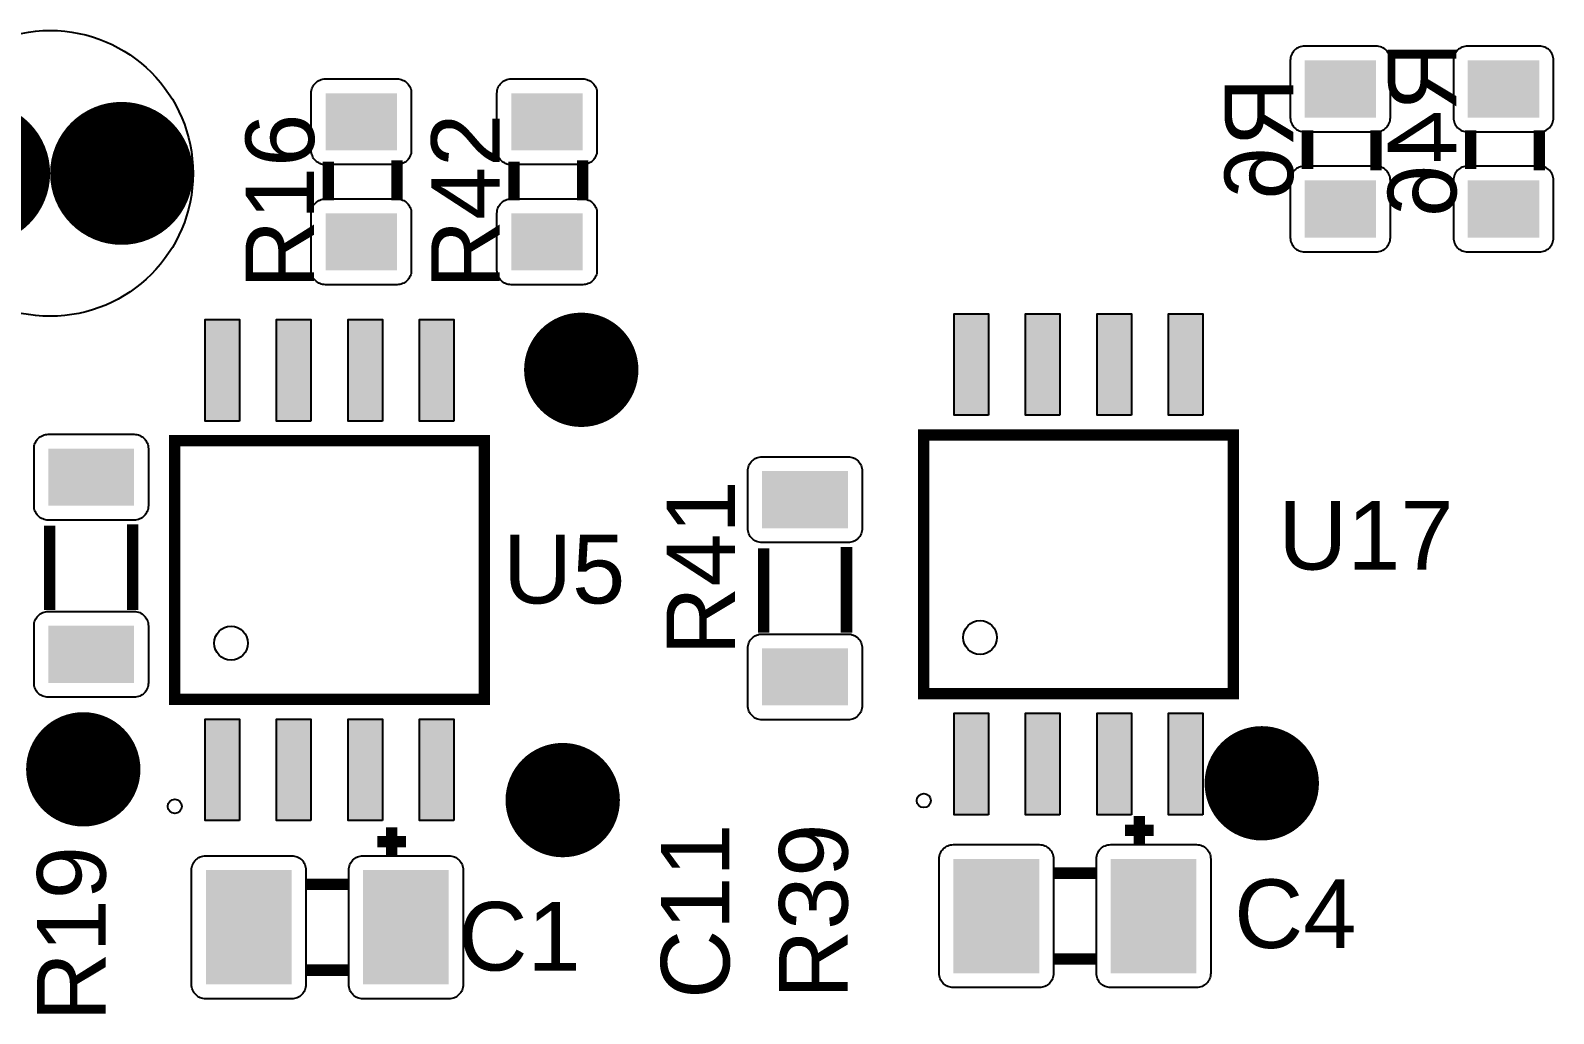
# Model space of a CAD drawing. Header units: inches. Extents: x -3.26 to 3.25, y -2.28 to 2.27.
# Drawn here: x -2.637 to -1.571, y -1.489 to -0.801 of the extents above; entities that cross this region are included whole.
import ezdxf

# ---------------------------------------------------------------- set-up
doc = ezdxf.new("R2010")
doc.units = ezdxf.units.IN
doc.layers.get('0').update_dxf_attribs({"linetype": 'CONTINUOUS'})

# ---------------------------------------------------------------- blocks, each defined once
blk = doc.blocks.new('RPAD')
blk.add_trace([(-0.5, -0.5), (-0.5, 0.5), (0.5, -0.5), (0.5, 0.5)])
blk = doc.blocks.new('EPAD')
at = {"const_width": 0.5}
blk.add_lwpolyline([(-0.25, 0, 1), (0.25, 0, 1)], format="xyb", close=True, dxfattribs=at)

msp = doc.modelspace()

# ---------------------------------------------------------------- linework, layer by layer
for points in [[(-1.755213, -0.82235), (-1.755213, -0.86235), (-1.755162, -0.86339), (-1.755014, -0.864395), (-1.754772, -0.865362), (-1.754441, -0.866286), (-1.754026, -0.867162), (-1.753531, -0.867986), (-1.752962, -0.868754), (-1.752322, -0.86946), (-1.751616, -0.8701), (-1.750848, -0.870669), (-1.750024, -0.871164), (-1.749148, -0.871579), (-1.748224, -0.871909), (-1.747257, -0.872152), (-1.746252, -0.8723), (-1.745213, -0.87235), (-1.695213, -0.87235), (-1.694173, -0.8723), (-1.693168, -0.872152), (-1.692201, -0.871909), (-1.691277, -0.871579), (-1.690401, -0.871164), (-1.689577, -0.870669), (-1.688809, -0.8701), (-1.688103, -0.86946), (-1.687463, -0.868754), (-1.686894, -0.867986), (-1.686399, -0.867162), (-1.685984, -0.866286), (-1.685654, -0.865362), (-1.685411, -0.864395), (-1.685263, -0.86339), (-1.685213, -0.86235), (-1.685213, -0.82235), (-1.685263, -0.821311), (-1.685411, -0.820306), (-1.685654, -0.819339), (-1.685984, -0.818415), (-1.686399, -0.817539), (-1.686894, -0.816715), (-1.687463, -0.815947), (-1.688103, -0.815241), (-1.688809, -0.814601), (-1.689577, -0.814031), (-1.690401, -0.813537), (-1.691277, -0.813122), (-1.692201, -0.812791), (-1.693168, -0.812549), (-1.694173, -0.812401), (-1.695213, -0.81235), (-1.745213, -0.81235), (-1.746252, -0.812401), (-1.747257, -0.812549), (-1.748224, -0.812791), (-1.749148, -0.813122), (-1.750024, -0.813537), (-1.750848, -0.814031), (-1.751616, -0.814601), (-1.752322, -0.815241), (-1.752962, -0.815947), (-1.753531, -0.816715), (-1.754026, -0.817539), (-1.754441, -0.818415), (-1.754772, -0.819339), (-1.755014, -0.820306), (-1.755162, -0.821311), (-1.755213, -0.82235)], [(-1.641039, -0.82235), (-1.641039, -0.86235), (-1.640989, -0.86339), (-1.640841, -0.864395), (-1.640598, -0.865362), (-1.640268, -0.866286), (-1.639853, -0.867162), (-1.639358, -0.867986), (-1.638789, -0.868754), (-1.638149, -0.86946), (-1.637443, -0.8701), (-1.636675, -0.870669), (-1.635851, -0.871164), (-1.634975, -0.871579), (-1.634051, -0.871909), (-1.633084, -0.872152), (-1.632079, -0.8723), (-1.631039, -0.87235), (-1.581039, -0.87235), (-1.58, -0.8723), (-1.578995, -0.872152), (-1.578028, -0.871909), (-1.577104, -0.871579), (-1.576228, -0.871164), (-1.575404, -0.870669), (-1.574636, -0.8701), (-1.57393, -0.86946), (-1.57329, -0.868754), (-1.57272, -0.867986), (-1.572226, -0.867162), (-1.571811, -0.866286), (-1.57148, -0.865362), (-1.571238, -0.864395), (-1.57109, -0.86339), (-1.571039, -0.86235), (-1.571039, -0.82235), (-1.57109, -0.821311), (-1.571238, -0.820306), (-1.57148, -0.819339), (-1.571811, -0.818415), (-1.572226, -0.817539), (-1.57272, -0.816715), (-1.57329, -0.815947), (-1.57393, -0.815241), (-1.574636, -0.814601), (-1.575404, -0.814031), (-1.576228, -0.813537), (-1.577104, -0.813122), (-1.578028, -0.812791), (-1.578995, -0.812549), (-1.58, -0.812401), (-1.581039, -0.81235), (-1.631039, -0.81235), (-1.632079, -0.812401), (-1.633084, -0.812549), (-1.634051, -0.812791), (-1.634975, -0.813122), (-1.635851, -0.813537), (-1.636675, -0.814031), (-1.637443, -0.814601), (-1.638149, -0.815241), (-1.638789, -0.815947), (-1.639358, -0.816715), (-1.639853, -0.817539), (-1.640268, -0.818415), (-1.640598, -0.819339), (-1.640841, -0.820306), (-1.640989, -0.821311), (-1.641039, -0.82235)], [(-2.440252, -0.885311), (-2.440252, -0.845311), (-2.440202, -0.844272), (-2.440053, -0.843267), (-2.439811, -0.8423), (-2.43948, -0.841376), (-2.439066, -0.840499), (-2.438571, -0.839675), (-2.438002, -0.838907), (-2.437361, -0.838202), (-2.436655, -0.837561), (-2.435888, -0.836992), (-2.435064, -0.836498), (-2.434187, -0.836083), (-2.433263, -0.835752), (-2.432296, -0.83551), (-2.431291, -0.835361), (-2.430252, -0.835311), (-2.380252, -0.835311), (-2.379213, -0.835361), (-2.378207, -0.83551), (-2.377241, -0.835752), (-2.376317, -0.836083), (-2.37544, -0.836498), (-2.374616, -0.836992), (-2.373849, -0.837561), (-2.373143, -0.838202), (-2.372502, -0.838907), (-2.371933, -0.839675), (-2.371438, -0.840499), (-2.371024, -0.841376), (-2.370693, -0.8423), (-2.370451, -0.843267), (-2.370302, -0.844272), (-2.370252, -0.845311), (-2.370252, -0.885311), (-2.370302, -0.88635), (-2.370451, -0.887356), (-2.370693, -0.888322), (-2.371024, -0.889246), (-2.371438, -0.890123), (-2.371933, -0.890947), (-2.372502, -0.891715), (-2.373143, -0.89242), (-2.373849, -0.893061), (-2.374616, -0.89363), (-2.37544, -0.894124), (-2.376317, -0.894539), (-2.377241, -0.89487), (-2.378207, -0.895112), (-2.379213, -0.895261), (-2.380252, -0.895311), (-2.430252, -0.895311), (-2.431291, -0.895261), (-2.432296, -0.895112), (-2.433263, -0.89487), (-2.434187, -0.894539), (-2.435064, -0.894124), (-2.435888, -0.89363), (-2.436655, -0.893061), (-2.437361, -0.89242), (-2.438002, -0.891715), (-2.438571, -0.890947), (-2.439066, -0.890123), (-2.43948, -0.889246), (-2.439811, -0.888322), (-2.440053, -0.887356), (-2.440202, -0.88635), (-2.440252, -0.885311)], [(-2.310331, -0.885311), (-2.310331, -0.845311), (-2.31028, -0.844272), (-2.310132, -0.843267), (-2.30989, -0.8423), (-2.309559, -0.841376), (-2.309144, -0.840499), (-2.30865, -0.839675), (-2.30808, -0.838907), (-2.30744, -0.838202), (-2.306734, -0.837561), (-2.305967, -0.836992), (-2.305143, -0.836498), (-2.304266, -0.836083), (-2.303342, -0.835752), (-2.302375, -0.83551), (-2.30137, -0.835361), (-2.300331, -0.835311), (-2.250331, -0.835311), (-2.249291, -0.835361), (-2.248286, -0.83551), (-2.247319, -0.835752), (-2.246395, -0.836083), (-2.245519, -0.836498), (-2.244695, -0.836992), (-2.243928, -0.837561), (-2.243221, -0.838202), (-2.242581, -0.838907), (-2.242012, -0.839675), (-2.241517, -0.840499), (-2.241102, -0.841376), (-2.240772, -0.8423), (-2.24053, -0.843267), (-2.240381, -0.844272), (-2.240331, -0.845311), (-2.240331, -0.885311), (-2.240381, -0.88635), (-2.24053, -0.887356), (-2.240772, -0.888322), (-2.241102, -0.889246), (-2.241517, -0.890123), (-2.242012, -0.890947), (-2.242581, -0.891715), (-2.243221, -0.89242), (-2.243928, -0.893061), (-2.244695, -0.89363), (-2.245519, -0.894124), (-2.246395, -0.894539), (-2.247319, -0.89487), (-2.248286, -0.895112), (-2.249291, -0.895261), (-2.250331, -0.895311), (-2.300331, -0.895311), (-2.30137, -0.895261), (-2.302375, -0.895112), (-2.303342, -0.89487), (-2.304266, -0.894539), (-2.305143, -0.894124), (-2.305967, -0.89363), (-2.306734, -0.893061), (-2.30744, -0.89242), (-2.30808, -0.891715), (-2.30865, -0.890947), (-2.309144, -0.890123), (-2.309559, -0.889246), (-2.30989, -0.888322), (-2.310132, -0.887356), (-2.31028, -0.88635), (-2.310331, -0.885311)], [(-1.755213, -0.90635), (-1.755213, -0.94635), (-1.755162, -0.94739), (-1.755014, -0.948395), (-1.754772, -0.949362), (-1.754441, -0.950286), (-1.754026, -0.951162), (-1.753531, -0.951986), (-1.752962, -0.952754), (-1.752322, -0.95346), (-1.751616, -0.9541), (-1.750848, -0.954669), (-1.750024, -0.955164), (-1.749148, -0.955579), (-1.748224, -0.955909), (-1.747257, -0.956152), (-1.746252, -0.9563), (-1.745213, -0.95635), (-1.695213, -0.95635), (-1.694173, -0.9563), (-1.693168, -0.956152), (-1.692201, -0.955909), (-1.691277, -0.955579), (-1.690401, -0.955164), (-1.689577, -0.954669), (-1.688809, -0.9541), (-1.688103, -0.95346), (-1.687463, -0.952754), (-1.686894, -0.951986), (-1.686399, -0.951162), (-1.685984, -0.950286), (-1.685654, -0.949362), (-1.685411, -0.948395), (-1.685263, -0.94739), (-1.685213, -0.94635), (-1.685213, -0.90635), (-1.685263, -0.905311), (-1.685411, -0.904306), (-1.685654, -0.903339), (-1.685984, -0.902415), (-1.686399, -0.901539), (-1.686894, -0.900715), (-1.687463, -0.899947), (-1.688103, -0.899241), (-1.688809, -0.898601), (-1.689577, -0.898031), (-1.690401, -0.897537), (-1.691277, -0.897122), (-1.692201, -0.896791), (-1.693168, -0.896549), (-1.694173, -0.896401), (-1.695213, -0.89635), (-1.745213, -0.89635), (-1.746252, -0.896401), (-1.747257, -0.896549), (-1.748224, -0.896791), (-1.749148, -0.897122), (-1.750024, -0.897537), (-1.750848, -0.898031), (-1.751616, -0.898601), (-1.752322, -0.899241), (-1.752962, -0.899947), (-1.753531, -0.900715), (-1.754026, -0.901539), (-1.754441, -0.902415), (-1.754772, -0.903339), (-1.755014, -0.904306), (-1.755162, -0.905311), (-1.755213, -0.90635)], [(-1.641039, -0.90635), (-1.641039, -0.94635), (-1.640989, -0.94739), (-1.640841, -0.948395), (-1.640598, -0.949362), (-1.640268, -0.950286), (-1.639853, -0.951162), (-1.639358, -0.951986), (-1.638789, -0.952754), (-1.638149, -0.95346), (-1.637443, -0.9541), (-1.636675, -0.954669), (-1.635851, -0.955164), (-1.634975, -0.955579), (-1.634051, -0.955909), (-1.633084, -0.956152), (-1.632079, -0.9563), (-1.631039, -0.95635), (-1.581039, -0.95635), (-1.58, -0.9563), (-1.578995, -0.956152), (-1.578028, -0.955909), (-1.577104, -0.955579), (-1.576228, -0.955164), (-1.575404, -0.954669), (-1.574636, -0.9541), (-1.57393, -0.95346), (-1.57329, -0.952754), (-1.57272, -0.951986), (-1.572226, -0.951162), (-1.571811, -0.950286), (-1.57148, -0.949362), (-1.571238, -0.948395), (-1.57109, -0.94739), (-1.571039, -0.94635), (-1.571039, -0.90635), (-1.57109, -0.905311), (-1.571238, -0.904306), (-1.57148, -0.903339), (-1.571811, -0.902415), (-1.572226, -0.901539), (-1.57272, -0.900715), (-1.57329, -0.899947), (-1.57393, -0.899241), (-1.574636, -0.898601), (-1.575404, -0.898031), (-1.576228, -0.897537), (-1.577104, -0.897122), (-1.578028, -0.896791), (-1.578995, -0.896549), (-1.58, -0.896401), (-1.581039, -0.89635), (-1.631039, -0.89635), (-1.632079, -0.896401), (-1.633084, -0.896549), (-1.634051, -0.896791), (-1.634975, -0.897122), (-1.635851, -0.897537), (-1.636675, -0.898031), (-1.637443, -0.898601), (-1.638149, -0.899241), (-1.638789, -0.899947), (-1.639358, -0.900715), (-1.639853, -0.901539), (-1.640268, -0.902415), (-1.640598, -0.903339), (-1.640841, -0.904306), (-1.640989, -0.905311), (-1.641039, -0.90635)], [(-2.440252, -0.969311), (-2.440252, -0.929311), (-2.440202, -0.928272), (-2.440053, -0.927267), (-2.439811, -0.9263), (-2.43948, -0.925376), (-2.439066, -0.924499), (-2.438571, -0.923675), (-2.438002, -0.922907), (-2.437361, -0.922202), (-2.436655, -0.921561), (-2.435888, -0.920992), (-2.435064, -0.920498), (-2.434187, -0.920083), (-2.433263, -0.919752), (-2.432296, -0.91951), (-2.431291, -0.919361), (-2.430252, -0.919311), (-2.380252, -0.919311), (-2.379213, -0.919361), (-2.378207, -0.91951), (-2.377241, -0.919752), (-2.376317, -0.920083), (-2.37544, -0.920498), (-2.374616, -0.920992), (-2.373849, -0.921561), (-2.373143, -0.922202), (-2.372502, -0.922907), (-2.371933, -0.923675), (-2.371438, -0.924499), (-2.371024, -0.925376), (-2.370693, -0.9263), (-2.370451, -0.927267), (-2.370302, -0.928272), (-2.370252, -0.929311), (-2.370252, -0.969311), (-2.370302, -0.97035), (-2.370451, -0.971356), (-2.370693, -0.972322), (-2.371024, -0.973246), (-2.371438, -0.974123), (-2.371933, -0.974947), (-2.372502, -0.975715), (-2.373143, -0.97642), (-2.373849, -0.977061), (-2.374616, -0.97763), (-2.37544, -0.978124), (-2.376317, -0.978539), (-2.377241, -0.97887), (-2.378207, -0.979112), (-2.379213, -0.979261), (-2.380252, -0.979311), (-2.430252, -0.979311), (-2.431291, -0.979261), (-2.432296, -0.979112), (-2.433263, -0.97887), (-2.434187, -0.978539), (-2.435064, -0.978124), (-2.435888, -0.97763), (-2.436655, -0.977061), (-2.437361, -0.97642), (-2.438002, -0.975715), (-2.438571, -0.974947), (-2.439066, -0.974123), (-2.43948, -0.973246), (-2.439811, -0.972322), (-2.440053, -0.971356), (-2.440202, -0.97035), (-2.440252, -0.969311)], [(-2.310331, -0.969311), (-2.310331, -0.929311), (-2.31028, -0.928272), (-2.310132, -0.927267), (-2.30989, -0.9263), (-2.309559, -0.925376), (-2.309144, -0.924499), (-2.30865, -0.923675), (-2.30808, -0.922907), (-2.30744, -0.922202), (-2.306734, -0.921561), (-2.305967, -0.920992), (-2.305143, -0.920498), (-2.304266, -0.920083), (-2.303342, -0.919752), (-2.302375, -0.91951), (-2.30137, -0.919361), (-2.300331, -0.919311), (-2.250331, -0.919311), (-2.249291, -0.919361), (-2.248286, -0.91951), (-2.247319, -0.919752), (-2.246395, -0.920083), (-2.245519, -0.920498), (-2.244695, -0.920992), (-2.243928, -0.921561), (-2.243221, -0.922202), (-2.242581, -0.922907), (-2.242012, -0.923675), (-2.241517, -0.924499), (-2.241102, -0.925376), (-2.240772, -0.9263), (-2.24053, -0.927267), (-2.240381, -0.928272), (-2.240331, -0.929311), (-2.240331, -0.969311), (-2.240381, -0.97035), (-2.24053, -0.971356), (-2.240772, -0.972322), (-2.241102, -0.973246), (-2.241517, -0.974123), (-2.242012, -0.974947), (-2.242581, -0.975715), (-2.243221, -0.97642), (-2.243928, -0.977061), (-2.244695, -0.97763), (-2.245519, -0.978124), (-2.246395, -0.978539), (-2.247319, -0.97887), (-2.248286, -0.979112), (-2.249291, -0.979261), (-2.250331, -0.979311), (-2.300331, -0.979311), (-2.30137, -0.979261), (-2.302375, -0.979112), (-2.303342, -0.97887), (-2.304266, -0.978539), (-2.305143, -0.978124), (-2.305967, -0.97763), (-2.306734, -0.977061), (-2.30744, -0.97642), (-2.30808, -0.975715), (-2.30865, -0.974947), (-2.309144, -0.974123), (-2.309559, -0.973246), (-2.30989, -0.972322), (-2.310132, -0.971356), (-2.31028, -0.97035), (-2.310331, -0.969311)], [(-1.966402, -1.070701), (-1.990402, -1.070701), (-1.990402, -0.999701), (-1.966402, -0.999701), (-1.966402, -1.070701)], [(-1.916402, -1.070701), (-1.940402, -1.070701), (-1.940402, -0.999701), (-1.916402, -0.999701), (-1.916402, -1.070701)], [(-1.866402, -1.070701), (-1.890402, -1.070701), (-1.890402, -0.999701), (-1.866402, -0.999701), (-1.866402, -1.070701)], [(-1.816402, -1.070701), (-1.840402, -1.070701), (-1.840402, -0.999701), (-1.816402, -0.999701), (-1.816402, -1.070701)], [(-2.490496, -1.074701), (-2.514496, -1.074701), (-2.514496, -1.003701), (-2.490496, -1.003701), (-2.490496, -1.074701)], [(-2.440496, -1.074701), (-2.464496, -1.074701), (-2.464496, -1.003701), (-2.440496, -1.003701), (-2.440496, -1.074701)], [(-2.390496, -1.074701), (-2.414496, -1.074701), (-2.414496, -1.003701), (-2.390496, -1.003701), (-2.390496, -1.074701)], [(-2.340496, -1.074701), (-2.364496, -1.074701), (-2.364496, -1.003701), (-2.340496, -1.003701), (-2.340496, -1.074701)], [(-2.554228, -1.094004), (-2.554228, -1.134004), (-2.554279, -1.135043), (-2.554427, -1.136048), (-2.554669, -1.137015), (-2.555, -1.137939), (-2.555415, -1.138816), (-2.555909, -1.13964), (-2.556479, -1.140407), (-2.557119, -1.141113), (-2.557825, -1.141754), (-2.558593, -1.142323), (-2.559417, -1.142817), (-2.560293, -1.143232), (-2.561217, -1.143563), (-2.562184, -1.143805), (-2.563189, -1.143954), (-2.564228, -1.144004), (-2.624228, -1.144004), (-2.625268, -1.143954), (-2.626273, -1.143805), (-2.62724, -1.143563), (-2.628164, -1.143232), (-2.62904, -1.142817), (-2.629864, -1.142323), (-2.630631, -1.141754), (-2.631338, -1.141113), (-2.631978, -1.140407), (-2.632547, -1.13964), (-2.633042, -1.138816), (-2.633457, -1.137939), (-2.633787, -1.137015), (-2.63403, -1.136048), (-2.634178, -1.135043), (-2.634228, -1.134004), (-2.634228, -1.094004), (-2.634178, -1.092965), (-2.63403, -1.091959), (-2.633787, -1.090993), (-2.633457, -1.090069), (-2.633042, -1.089192), (-2.632547, -1.088368), (-2.631978, -1.0876), (-2.631338, -1.086894), (-2.630631, -1.086254), (-2.629864, -1.085685), (-2.62904, -1.085191), (-2.628164, -1.084776), (-2.62724, -1.084445), (-2.626273, -1.084203), (-2.625268, -1.084054), (-2.624228, -1.084004), (-2.564228, -1.084004), (-2.563189, -1.084054), (-2.562184, -1.084203), (-2.561217, -1.084445), (-2.560293, -1.084776), (-2.559417, -1.085191), (-2.558593, -1.085685), (-2.557825, -1.086254), (-2.557119, -1.086894), (-2.556479, -1.0876), (-2.555909, -1.088368), (-2.555415, -1.089192), (-2.555, -1.090069), (-2.554669, -1.090993), (-2.554427, -1.091959), (-2.554279, -1.092965), (-2.554228, -1.094004)], [(-2.054756, -1.109752), (-2.054756, -1.149752), (-2.054806, -1.150791), (-2.054955, -1.151796), (-2.055197, -1.152763), (-2.055528, -1.153687), (-2.055942, -1.154564), (-2.056437, -1.155388), (-2.057006, -1.156156), (-2.057646, -1.156861), (-2.058353, -1.157502), (-2.05912, -1.158071), (-2.059944, -1.158565), (-2.06082, -1.15898), (-2.061744, -1.159311), (-2.062711, -1.159553), (-2.063717, -1.159702), (-2.064756, -1.159752), (-2.124756, -1.159752), (-2.125795, -1.159702), (-2.1268, -1.159553), (-2.127767, -1.159311), (-2.128691, -1.15898), (-2.129568, -1.158565), (-2.130392, -1.158071), (-2.131159, -1.157502), (-2.131865, -1.156861), (-2.132506, -1.156156), (-2.133075, -1.155388), (-2.13357, -1.154564), (-2.133984, -1.153687), (-2.134315, -1.152763), (-2.134557, -1.151796), (-2.134706, -1.150791), (-2.134756, -1.149752), (-2.134756, -1.109752), (-2.134706, -1.108713), (-2.134557, -1.107707), (-2.134315, -1.106741), (-2.133984, -1.105817), (-2.13357, -1.10494), (-2.133075, -1.104116), (-2.132506, -1.103348), (-2.131865, -1.102643), (-2.131159, -1.102002), (-2.130392, -1.101433), (-2.129568, -1.100939), (-2.128691, -1.100524), (-2.127767, -1.100193), (-2.1268, -1.099951), (-2.125795, -1.099802), (-2.124756, -1.099752), (-2.064756, -1.099752), (-2.063717, -1.099802), (-2.062711, -1.099951), (-2.061744, -1.100193), (-2.06082, -1.100524), (-2.059944, -1.100939), (-2.05912, -1.101433), (-2.058353, -1.102002), (-2.057646, -1.102643), (-2.057006, -1.103348), (-2.056437, -1.104116), (-2.055942, -1.10494), (-2.055528, -1.105817), (-2.055197, -1.106741), (-2.054955, -1.107707), (-2.054806, -1.108713), (-2.054756, -1.109752)], [(-2.554228, -1.218004), (-2.554228, -1.258004), (-2.554279, -1.259043), (-2.554427, -1.260048), (-2.554669, -1.261015), (-2.555, -1.261939), (-2.555415, -1.262816), (-2.555909, -1.26364), (-2.556479, -1.264407), (-2.557119, -1.265113), (-2.557825, -1.265754), (-2.558593, -1.266323), (-2.559417, -1.266817), (-2.560293, -1.267232), (-2.561217, -1.267563), (-2.562184, -1.267805), (-2.563189, -1.267954), (-2.564228, -1.268004), (-2.624228, -1.268004), (-2.625268, -1.267954), (-2.626273, -1.267805), (-2.62724, -1.267563), (-2.628164, -1.267232), (-2.62904, -1.266817), (-2.629864, -1.266323), (-2.630631, -1.265754), (-2.631338, -1.265113), (-2.631978, -1.264407), (-2.632547, -1.26364), (-2.633042, -1.262816), (-2.633457, -1.261939), (-2.633787, -1.261015), (-2.63403, -1.260048), (-2.634178, -1.259043), (-2.634228, -1.258004), (-2.634228, -1.218004), (-2.634178, -1.216965), (-2.63403, -1.215959), (-2.633787, -1.214993), (-2.633457, -1.214069), (-2.633042, -1.213192), (-2.632547, -1.212368), (-2.631978, -1.2116), (-2.631338, -1.210894), (-2.630631, -1.210254), (-2.629864, -1.209685), (-2.62904, -1.209191), (-2.628164, -1.208776), (-2.62724, -1.208445), (-2.626273, -1.208203), (-2.625268, -1.208054), (-2.624228, -1.208004), (-2.564228, -1.208004), (-2.563189, -1.208054), (-2.562184, -1.208203), (-2.561217, -1.208445), (-2.560293, -1.208776), (-2.559417, -1.209191), (-2.558593, -1.209685), (-2.557825, -1.210254), (-2.557119, -1.210894), (-2.556479, -1.2116), (-2.555909, -1.212368), (-2.555415, -1.213192), (-2.555, -1.214069), (-2.554669, -1.214993), (-2.554427, -1.215959), (-2.554279, -1.216965), (-2.554228, -1.218004)], [(-2.054756, -1.233752), (-2.054756, -1.273752), (-2.054806, -1.274791), (-2.054955, -1.275796), (-2.055197, -1.276763), (-2.055528, -1.277687), (-2.055942, -1.278564), (-2.056437, -1.279388), (-2.057006, -1.280156), (-2.057646, -1.280861), (-2.058353, -1.281502), (-2.05912, -1.282071), (-2.059944, -1.282565), (-2.06082, -1.28298), (-2.061744, -1.283311), (-2.062711, -1.283553), (-2.063717, -1.283702), (-2.064756, -1.283752), (-2.124756, -1.283752), (-2.125795, -1.283702), (-2.1268, -1.283553), (-2.127767, -1.283311), (-2.128691, -1.28298), (-2.129568, -1.282565), (-2.130392, -1.282071), (-2.131159, -1.281502), (-2.131865, -1.280861), (-2.132506, -1.280156), (-2.133075, -1.279388), (-2.13357, -1.278564), (-2.133984, -1.277687), (-2.134315, -1.276763), (-2.134557, -1.275796), (-2.134706, -1.274791), (-2.134756, -1.273752), (-2.134756, -1.233752), (-2.134706, -1.232713), (-2.134557, -1.231707), (-2.134315, -1.230741), (-2.133984, -1.229817), (-2.13357, -1.22894), (-2.133075, -1.228116), (-2.132506, -1.227348), (-2.131865, -1.226643), (-2.131159, -1.226002), (-2.130392, -1.225433), (-2.129568, -1.224939), (-2.128691, -1.224524), (-2.127767, -1.224193), (-2.1268, -1.223951), (-2.125795, -1.223802), (-2.124756, -1.223752), (-2.064756, -1.223752), (-2.063717, -1.223802), (-2.062711, -1.223951), (-2.061744, -1.224193), (-2.06082, -1.224524), (-2.059944, -1.224939), (-2.05912, -1.225433), (-2.058353, -1.226002), (-2.057646, -1.226643), (-2.057006, -1.227348), (-2.056437, -1.228116), (-2.055942, -1.22894), (-2.055528, -1.229817), (-2.055197, -1.230741), (-2.054955, -1.231707), (-2.054806, -1.232713), (-2.054756, -1.233752)], [(-2.490496, -1.354228), (-2.514496, -1.354228), (-2.514496, -1.283228), (-2.490496, -1.283228), (-2.490496, -1.354228)], [(-2.440496, -1.354228), (-2.464496, -1.354228), (-2.464496, -1.283228), (-2.440496, -1.283228), (-2.440496, -1.354228)], [(-2.390496, -1.354228), (-2.414496, -1.354228), (-2.414496, -1.283228), (-2.390496, -1.283228), (-2.390496, -1.354228)], [(-2.340496, -1.354228), (-2.364496, -1.354228), (-2.364496, -1.283228), (-2.340496, -1.283228), (-2.340496, -1.354228)], [(-1.966402, -1.350228), (-1.990402, -1.350228), (-1.990402, -1.279228), (-1.966402, -1.279228), (-1.966402, -1.350228)], [(-1.916402, -1.350228), (-1.940402, -1.350228), (-1.940402, -1.279228), (-1.916402, -1.279228), (-1.916402, -1.350228)], [(-1.866402, -1.350228), (-1.890402, -1.350228), (-1.890402, -1.279228), (-1.866402, -1.279228), (-1.866402, -1.350228)], [(-1.816402, -1.350228), (-1.840402, -1.350228), (-1.840402, -1.279228), (-1.816402, -1.279228), (-1.816402, -1.350228)], [(-1.990898, -1.371091), (-1.930898, -1.371091), (-1.929858, -1.371141), (-1.928853, -1.371289), (-1.927886, -1.371531), (-1.926962, -1.371862), (-1.926086, -1.372277), (-1.925262, -1.372772), (-1.924494, -1.373341), (-1.923788, -1.373981), (-1.923148, -1.374687), (-1.922579, -1.375455), (-1.922084, -1.376279), (-1.921669, -1.377155), (-1.921339, -1.378079), (-1.921096, -1.379046), (-1.920948, -1.380051), (-1.920898, -1.381091), (-1.920898, -1.461091), (-1.920948, -1.46213), (-1.921096, -1.463135), (-1.921339, -1.464102), (-1.921669, -1.465026), (-1.922084, -1.465902), (-1.922579, -1.466726), (-1.923148, -1.467494), (-1.923788, -1.4682), (-1.924494, -1.46884), (-1.925262, -1.469409), (-1.926086, -1.469904), (-1.926962, -1.470319), (-1.927886, -1.47065), (-1.928853, -1.470892), (-1.929858, -1.47104), (-1.930898, -1.471091), (-1.990898, -1.471091), (-1.991937, -1.47104), (-1.992942, -1.470892), (-1.993909, -1.47065), (-1.994833, -1.470319), (-1.995709, -1.469904), (-1.996533, -1.469409), (-1.997301, -1.46884), (-1.998007, -1.4682), (-1.998647, -1.467494), (-1.999217, -1.466726), (-1.999711, -1.465902), (-2.000126, -1.465026), (-2.000457, -1.464102), (-2.000699, -1.463135), (-2.000847, -1.46213), (-2.000898, -1.461091), (-2.000898, -1.381091), (-2.000847, -1.380051), (-2.000699, -1.379046), (-2.000457, -1.378079), (-2.000126, -1.377155), (-1.999711, -1.376279), (-1.999217, -1.375455), (-1.998647, -1.374687), (-1.998007, -1.373981), (-1.997301, -1.373341), (-1.996533, -1.372772), (-1.995709, -1.372277), (-1.994833, -1.371862), (-1.993909, -1.371531), (-1.992942, -1.371289), (-1.991937, -1.371141), (-1.990898, -1.371091)], [(-1.880898, -1.371091), (-1.820898, -1.371091), (-1.819858, -1.371141), (-1.818853, -1.371289), (-1.817886, -1.371531), (-1.816962, -1.371862), (-1.816086, -1.372277), (-1.815262, -1.372772), (-1.814494, -1.373341), (-1.813788, -1.373981), (-1.813148, -1.374687), (-1.812579, -1.375455), (-1.812084, -1.376279), (-1.811669, -1.377155), (-1.811339, -1.378079), (-1.811096, -1.379046), (-1.810948, -1.380051), (-1.810898, -1.381091), (-1.810898, -1.461091), (-1.810948, -1.46213), (-1.811096, -1.463135), (-1.811339, -1.464102), (-1.811669, -1.465026), (-1.812084, -1.465902), (-1.812579, -1.466726), (-1.813148, -1.467494), (-1.813788, -1.4682), (-1.814494, -1.46884), (-1.815262, -1.469409), (-1.816086, -1.469904), (-1.816962, -1.470319), (-1.817886, -1.47065), (-1.818853, -1.470892), (-1.819858, -1.47104), (-1.820898, -1.471091), (-1.880898, -1.471091), (-1.881937, -1.47104), (-1.882942, -1.470892), (-1.883909, -1.47065), (-1.884833, -1.470319), (-1.885709, -1.469904), (-1.886533, -1.469409), (-1.887301, -1.46884), (-1.888007, -1.4682), (-1.888647, -1.467494), (-1.889217, -1.466726), (-1.889711, -1.465902), (-1.890126, -1.465026), (-1.890457, -1.464102), (-1.890699, -1.463135), (-1.890847, -1.46213), (-1.890898, -1.461091), (-1.890898, -1.381091), (-1.890847, -1.380051), (-1.890699, -1.379046), (-1.890457, -1.378079), (-1.890126, -1.377155), (-1.889711, -1.376279), (-1.889217, -1.375455), (-1.888647, -1.374687), (-1.888007, -1.373981), (-1.887301, -1.373341), (-1.886533, -1.372772), (-1.885709, -1.372277), (-1.884833, -1.371862), (-1.883909, -1.371531), (-1.882942, -1.371289), (-1.881937, -1.371141), (-1.880898, -1.371091)], [(-2.513992, -1.378965), (-2.453992, -1.378965), (-2.452953, -1.379015), (-2.451948, -1.379163), (-2.450981, -1.379406), (-2.450057, -1.379736), (-2.44918, -1.380151), (-2.448356, -1.380646), (-2.447589, -1.381215), (-2.446883, -1.381855), (-2.446243, -1.382561), (-2.445673, -1.383329), (-2.445179, -1.384153), (-2.444764, -1.385029), (-2.444433, -1.385953), (-2.444191, -1.38692), (-2.444043, -1.387925), (-2.443992, -1.388965), (-2.443992, -1.468965), (-2.444043, -1.470004), (-2.444191, -1.471009), (-2.444433, -1.471976), (-2.444764, -1.4729), (-2.445179, -1.473776), (-2.445673, -1.4746), (-2.446243, -1.475368), (-2.446883, -1.476074), (-2.447589, -1.476714), (-2.448356, -1.477283), (-2.44918, -1.477778), (-2.450057, -1.478193), (-2.450981, -1.478524), (-2.451948, -1.478766), (-2.452953, -1.478914), (-2.453992, -1.478965), (-2.513992, -1.478965), (-2.515031, -1.478914), (-2.516037, -1.478766), (-2.517004, -1.478524), (-2.517928, -1.478193), (-2.518804, -1.477778), (-2.519628, -1.477283), (-2.520396, -1.476714), (-2.521102, -1.476074), (-2.521742, -1.475368), (-2.522311, -1.4746), (-2.522806, -1.473776), (-2.52322, -1.4729), (-2.523551, -1.471976), (-2.523793, -1.471009), (-2.523942, -1.470004), (-2.523992, -1.468965), (-2.523992, -1.388965), (-2.523942, -1.387925), (-2.523793, -1.38692), (-2.523551, -1.385953), (-2.52322, -1.385029), (-2.522806, -1.384153), (-2.522311, -1.383329), (-2.521742, -1.382561), (-2.521102, -1.381855), (-2.520396, -1.381215), (-2.519628, -1.380646), (-2.518804, -1.380151), (-2.517928, -1.379736), (-2.517004, -1.379406), (-2.516037, -1.379163), (-2.515031, -1.379015), (-2.513992, -1.378965)], [(-2.403992, -1.378965), (-2.343992, -1.378965), (-2.342953, -1.379015), (-2.341948, -1.379163), (-2.340981, -1.379406), (-2.340057, -1.379736), (-2.33918, -1.380151), (-2.338356, -1.380646), (-2.337589, -1.381215), (-2.336883, -1.381855), (-2.336243, -1.382561), (-2.335673, -1.383329), (-2.335179, -1.384153), (-2.334764, -1.385029), (-2.334433, -1.385953), (-2.334191, -1.38692), (-2.334043, -1.387925), (-2.333992, -1.388965), (-2.333992, -1.468965), (-2.334043, -1.470004), (-2.334191, -1.471009), (-2.334433, -1.471976), (-2.334764, -1.4729), (-2.335179, -1.473776), (-2.335673, -1.4746), (-2.336243, -1.475368), (-2.336883, -1.476074), (-2.337589, -1.476714), (-2.338356, -1.477283), (-2.33918, -1.477778), (-2.340057, -1.478193), (-2.340981, -1.478524), (-2.341948, -1.478766), (-2.342953, -1.478914), (-2.343992, -1.478965), (-2.403992, -1.478965), (-2.405031, -1.478914), (-2.406037, -1.478766), (-2.407004, -1.478524), (-2.407928, -1.478193), (-2.408804, -1.477778), (-2.409628, -1.477283), (-2.410396, -1.476714), (-2.411102, -1.476074), (-2.411742, -1.475368), (-2.412311, -1.4746), (-2.412806, -1.473776), (-2.41322, -1.4729), (-2.413551, -1.471976), (-2.413793, -1.471009), (-2.413942, -1.470004), (-2.413992, -1.468965), (-2.413992, -1.388965), (-2.413942, -1.387925), (-2.413793, -1.38692), (-2.413551, -1.385953), (-2.41322, -1.385029), (-2.412806, -1.384153), (-2.412311, -1.383329), (-2.411742, -1.382561), (-2.411102, -1.381855), (-2.410396, -1.381215), (-2.409628, -1.380646), (-2.408804, -1.380151), (-2.407928, -1.379736), (-2.407004, -1.379406), (-2.406037, -1.379163), (-2.405031, -1.379015), (-2.403992, -1.378965)]]:
    msp.add_lwpolyline(points, close=True)
for points, const_width in [([(-1.743213, -0.87135), (-1.743213, -0.89835)], 0.008), ([(-1.743213, -0.87135), (-1.743213, -0.89835)], 0.008), ([(-1.743213, -0.87135), (-1.743213, -0.89835)], 0.008), ([(-1.695213, -0.87135), (-1.695213, -0.89935)], 0.008), ([(-1.695213, -0.87135), (-1.695213, -0.89935)], 0.008), ([(-1.695213, -0.87135), (-1.695213, -0.89935)], 0.008), ([(-1.629039, -0.87135), (-1.629039, -0.89835)], 0.008), ([(-1.629039, -0.87135), (-1.629039, -0.89835)], 0.008), ([(-1.629039, -0.87135), (-1.629039, -0.89835)], 0.008), ([(-1.581039, -0.87135), (-1.581039, -0.89935)], 0.008), ([(-1.581039, -0.87135), (-1.581039, -0.89935)], 0.008), ([(-1.581039, -0.87135), (-1.581039, -0.89935)], 0.008), ([(-2.428252, -0.920311), (-2.428252, -0.893311)], 0.008), ([(-2.428252, -0.920311), (-2.428252, -0.893311)], 0.008), ([(-2.428252, -0.920311), (-2.428252, -0.893311)], 0.008), ([(-2.380252, -0.920311), (-2.380252, -0.892311)], 0.008), ([(-2.380252, -0.920311), (-2.380252, -0.892311)], 0.008), ([(-2.380252, -0.920311), (-2.380252, -0.892311)], 0.008), ([(-2.298331, -0.920311), (-2.298331, -0.893311)], 0.008), ([(-2.298331, -0.920311), (-2.298331, -0.893311)], 0.008), ([(-2.298331, -0.920311), (-2.298331, -0.893311)], 0.008), ([(-2.250331, -0.920311), (-2.250331, -0.892311)], 0.008), ([(-2.250331, -0.920311), (-2.250331, -0.892311)], 0.008), ([(-2.250331, -0.920311), (-2.250331, -0.892311)], 0.008), ([(-2.319228, -1.269516), (-2.319228, -1.088413), (-2.535764, -1.088413), (-2.535764, -1.269516), (-2.319228, -1.269516)], 0.007874), ([(-2.319228, -1.269516), (-2.319228, -1.088413), (-2.535764, -1.088413), (-2.535764, -1.269516), (-2.319228, -1.269516)], 0.007874), ([(-2.319228, -1.269516), (-2.319228, -1.088413), (-2.535764, -1.088413), (-2.535764, -1.269516), (-2.319228, -1.269516)], 0.007874), ([(-1.795134, -1.265516), (-1.795134, -1.084413), (-2.011669, -1.084413), (-2.011669, -1.265516), (-1.795134, -1.265516)], 0.007874), ([(-1.795134, -1.265516), (-1.795134, -1.084413), (-2.011669, -1.084413), (-2.011669, -1.265516), (-1.795134, -1.265516)], 0.007874), ([(-1.795134, -1.265516), (-1.795134, -1.084413), (-2.011669, -1.084413), (-2.011669, -1.265516), (-1.795134, -1.265516)], 0.007874), ([(-2.623228, -1.148004), (-2.623228, -1.207004)], 0.008), ([(-2.623228, -1.148004), (-2.623228, -1.207004)], 0.008), ([(-2.623228, -1.148004), (-2.623228, -1.207004)], 0.008), ([(-2.565228, -1.147004), (-2.565228, -1.207004)], 0.008), ([(-2.565228, -1.147004), (-2.565228, -1.207004)], 0.008), ([(-2.565228, -1.147004), (-2.565228, -1.207004)], 0.008), ([(-2.123756, -1.163752), (-2.123756, -1.222752)], 0.008), ([(-2.123756, -1.163752), (-2.123756, -1.222752)], 0.008), ([(-2.123756, -1.163752), (-2.123756, -1.222752)], 0.008), ([(-2.065756, -1.162752), (-2.065756, -1.222752)], 0.008), ([(-2.065756, -1.162752), (-2.065756, -1.222752)], 0.008), ([(-2.065756, -1.162752), (-2.065756, -1.222752)], 0.008), ([(-1.860898, -1.351091), (-1.860898, -1.371091)], 0.008), ([(-1.860898, -1.351091), (-1.860898, -1.371091)], 0.008), ([(-1.860898, -1.351091), (-1.860898, -1.371091)], 0.008), ([(-2.383992, -1.358965), (-2.383992, -1.378965)], 0.008), ([(-2.383992, -1.358965), (-2.383992, -1.378965)], 0.008), ([(-2.383992, -1.358965), (-2.383992, -1.378965)], 0.008), ([(-1.870898, -1.361091), (-1.850898, -1.361091)], 0.008), ([(-1.870898, -1.361091), (-1.850898, -1.361091)], 0.008), ([(-1.870898, -1.361091), (-1.850898, -1.361091)], 0.008), ([(-2.393992, -1.368965), (-2.373992, -1.368965)], 0.008), ([(-2.393992, -1.368965), (-2.373992, -1.368965)], 0.008), ([(-2.393992, -1.368965), (-2.373992, -1.368965)], 0.008), ([(-2.443992, -1.398965), (-2.413992, -1.398965)], 0.008), ([(-2.443992, -1.398965), (-2.413992, -1.398965)], 0.008), ([(-2.443992, -1.398965), (-2.413992, -1.398965)], 0.008), ([(-1.920898, -1.391091), (-1.890898, -1.391091)], 0.008), ([(-1.920898, -1.391091), (-1.890898, -1.391091)], 0.008), ([(-1.920898, -1.391091), (-1.890898, -1.391091)], 0.008), ([(-1.920898, -1.451091), (-1.890898, -1.451091)], 0.008), ([(-1.920898, -1.451091), (-1.890898, -1.451091)], 0.008), ([(-1.920898, -1.451091), (-1.890898, -1.451091)], 0.008), ([(-2.443992, -1.458965), (-2.413992, -1.458965)], 0.008), ([(-2.443992, -1.458965), (-2.413992, -1.458965)], 0.008), ([(-2.443992, -1.458965), (-2.413992, -1.458965)], 0.008)]:
    msp.add_lwpolyline(points, dxfattribs=dict(const_width=const_width))
for centre, radius in [((-2.622969, -0.901406), 0.1), ((-2.622969, -0.901406), 0.1), ((-2.622969, -0.901406), 0.1), ((-1.972299, -1.226146), 0.011811), ((-1.972299, -1.226146), 0.011811), ((-1.972299, -1.226146), 0.011811), ((-2.496394, -1.230146), 0.011811), ((-2.496394, -1.230146), 0.011811), ((-2.496394, -1.230146), 0.011811), ((-2.535764, -1.344319), 0.004921), ((-2.535764, -1.344319), 0.004921), ((-2.535764, -1.344319), 0.004921), ((-2.011669, -1.340319), 0.004921), ((-2.011669, -1.340319), 0.004921), ((-2.011669, -1.340319), 0.004921)]:
    msp.add_circle(centre, radius)

# ---------------------------------------------------------------- block references
for p, xscale, yscale, rotation in [((-1.720213, -0.84235), 0.04, 0.05, 90), ((-1.606039, -0.84235), 0.04, 0.05, 90), ((-2.405252, -0.865311), 0.04, 0.05, 90), ((-2.275331, -0.865311), 0.04, 0.05, 90), ((-1.720213, -0.92635), 0.04, 0.05, 90), ((-1.606039, -0.92635), 0.04, 0.05, 90), ((-2.405252, -0.949311), 0.04, 0.05, 90), ((-2.275331, -0.949311), 0.04, 0.05, 90), ((-1.978402, -1.035201), 0.024, 0.071, 180), ((-1.928402, -1.035201), 0.024, 0.071, 180), ((-1.878402, -1.035201), 0.024, 0.071, 180), ((-1.828402, -1.035201), 0.024, 0.071, 180), ((-2.502496, -1.039201), 0.024, 0.071, 180), ((-2.452496, -1.039201), 0.024, 0.071, 180), ((-2.402496, -1.039201), 0.024, 0.071, 180), ((-2.352496, -1.039201), 0.024, 0.071, 180), ((-2.594228, -1.114004), 0.04, 0.06, 270), ((-2.094756, -1.129752), 0.04, 0.06, -90), ((-2.594228, -1.238004), 0.04, 0.06, 270), ((-2.094756, -1.253752), 0.04, 0.06, -90), ((-2.502496, -1.318728), 0.024, 0.071, 180), ((-2.452496, -1.318728), 0.024, 0.071, 180), ((-2.402496, -1.318728), 0.024, 0.071, 180), ((-2.352496, -1.318728), 0.024, 0.071, 180), ((-1.978402, -1.314728), 0.024, 0.071, 180), ((-1.928402, -1.314728), 0.024, 0.071, 180), ((-1.878402, -1.314728), 0.024, 0.071, 180), ((-1.828402, -1.314728), 0.024, 0.071, 180)]:
    msp.add_blockref('RPAD', p, dxfattribs=dict(xscale=xscale, yscale=yscale, rotation=rotation))
for name, p, xscale, yscale in [('EPAD', (-2.672969, -0.901406), 0.1, 0.1), ('EPAD', (-2.572969, -0.901406), 0.1, 0.1), ('EPAD', (-2.251341, -1.038863), 0.08, 0.08), ('EPAD', (-2.599772, -1.318421), 0.08, 0.08), ('EPAD', (-1.775178, -1.328183), 0.08, 0.08), ('EPAD', (-2.264308, -1.339947), 0.08, 0.08), ('RPAD', (-1.960898, -1.421091), 0.06, 0.08), ('RPAD', (-1.850898, -1.421091), 0.06, 0.08), ('RPAD', (-2.483992, -1.428965), 0.06, 0.08), ('RPAD', (-2.373992, -1.428965), 0.06, 0.08)]:
    msp.add_blockref(name, p, dxfattribs=dict(xscale=xscale, yscale=yscale))

# ---------------------------------------------------------------- texts
at = {"text_generation_flag": 2, "width": 1.041667}
for s, p in [('R46', (-1.639039, -0.80935)), ('R46', (-1.639039, -0.80935)), ('R46', (-1.639039, -0.80935)), ('R6', (-1.753213, -0.83435)), ('R6', (-1.753213, -0.83435)), ('R6', (-1.753213, -0.83435))]:
    msp.add_text(s, height=0.048, rotation=90, dxfattribs=at).set_placement(p)
at = {"width": 1.041667}
for s, p in [('R16', (-2.438252, -0.982311)), ('R16', (-2.438252, -0.982311)), ('R16', (-2.438252, -0.982311)), ('R42', (-2.308331, -0.982311)), ('R42', (-2.308331, -0.982311)), ('R42', (-2.308331, -0.982311)), ('R41', (-2.143677, -1.238878)), ('R41', (-2.143677, -1.238878)), ('R41', (-2.143677, -1.238878)), ('C11', (-2.147614, -1.479035)), ('C11', (-2.147614, -1.479035)), ('C11', (-2.147614, -1.479035)), ('R39', (-2.064937, -1.479035)), ('R39', (-2.064937, -1.479035)), ('R39', (-2.064937, -1.479035)), ('R19', (-2.584094, -1.494783)), ('R19', (-2.584094, -1.494783)), ('R19', (-2.584094, -1.494783))]:
    msp.add_text(s, height=0.048, rotation=90, dxfattribs=at).set_placement(p)
for s, p in [('U17', (-1.763638, -1.178634)), ('U17', (-1.763638, -1.178634)), ('U17', (-1.763638, -1.178634)), ('U5', (-2.306039, -1.202319)), ('U5', (-2.306039, -1.202319)), ('U5', (-2.306039, -1.202319)), ('C4', (-1.79448, -1.443453)), ('C4', (-1.79448, -1.443453)), ('C4', (-1.79448, -1.443453)), ('C1', (-2.33726, -1.459201)), ('C1', (-2.33726, -1.459201)), ('C1', (-2.33726, -1.459201))]:
    msp.add_text(s, height=0.048, dxfattribs=at).set_placement(p)

doc.saveas('drawing.dxf')
